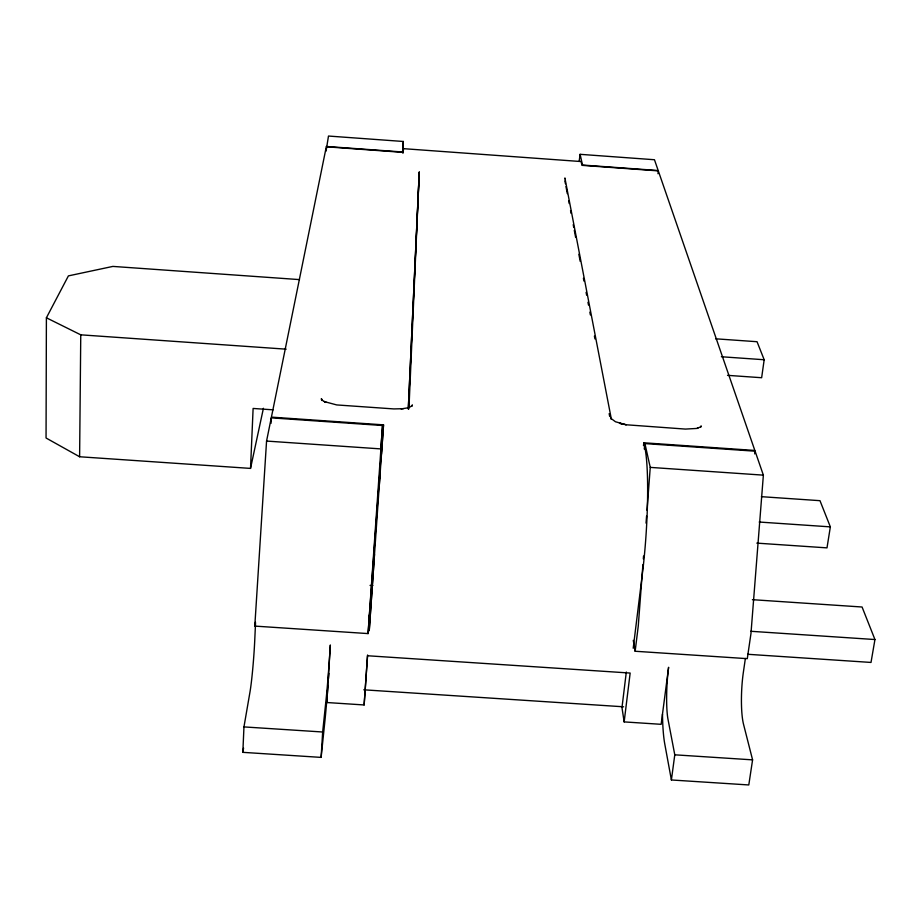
<?xml version="1.0" encoding="UTF-8"?>
<svg xmlns="http://www.w3.org/2000/svg" width="921" height="921" viewBox="0 0 921 921"><rect width="100%" height="100%" fill="white"/><g stroke="black" fill="none" stroke-linecap="round" stroke-linejoin="round"><path stroke-width="1.38" d="M299.475 279.604L112.88 266.411L68.407 275.886L46.395 317.791L46.05 438.005L79.609 456.758L250.524 468.409L263.418 408.291M79.609 456.758L80.76 334.83L46.395 317.791M564.964 178.824L564.895 177.949L611.371 419.205L610.704 418.192L615.458 421.749L626.222 424.788L619.488 423.257L623.966 424.385M250.524 468.409L253.114 408.452L273.111 409.833M328.014 685.293A67.878 1.312 -85.9 0 1 324.814 721.88L321.118 757.396L242.833 752.342L243.961 726.911L249.971 692.085A38.82 2.164 -85.6 0 0 254.76 639.991L255.52 623.252M408.936 408.866L419.274 172.054L408.302 408.878L419.274 172.054M254.795 626.096L266.56 441.067L271.269 417.858L382.537 425.514L368.066 633.59L254.795 626.096L255.508 622.078M271.016 423.349L271.269 417.858M326.069 151.102L328.486 136.043L403.329 141.477L402.558 152.782M321.118 757.396L322.661 731.999L326.322 697.07A38.774 0.748 -85.9 0 0 330.34 644.976L326.828 702.527L364.129 704.956L367.594 654.992M643.491 445.626L643.837 442.794L754.84 450.45L658.308 170.88L581.957 165.343L581.565 163.616A63.365 5.284 -85.6 0 0 579.896 161.463L403.456 148.661L403.168 153.013M369.24 617.565L369.436 614.768M364.129 704.956L367.514 655.752L630.16 673.055L624.15 721.903L661.151 724.32L668.611 667.276A38.601 5.538 -87.1 0 0 668.013 719.37L674.782 754.817L671.397 779.972L748.796 784.957L752.584 759.86L743.535 724.297A38.567 6.908 -87.4 0 1 743.374 672.215L745.377 658.446M374.49 554.292L369.229 630.781L380.12 473.095M403.444 148.695L403.179 152.379L326.299 146.796L271.419 417.132L383.527 424.857L381.49 454.237M379.291 485.505L383.527 424.857M380.661 452.902L380.868 450.035M368.066 633.59L381.421 450.611M382.537 425.514L380.834 448.907L266.56 441.067M403.329 141.477L402.569 151.988L326.368 146.462M642.904 564.619L638.253 626.096L635.145 651.251L747.288 658.665L750.96 633.59L763.371 475.144L755.093 451.186L644.919 443.6L644.263 449.034M643.33 558.897L643.549 556.031M646.035 523.151L646.577 516.002M647.014 510.28L650.249 467.384L644.919 443.6M326.828 702.527L327.128 699.707M657.985 173.724L658.308 170.88M626.315 672.031L621.974 707.616L624.15 721.903M633.211 648.246L642.547 572.309A92.227 11.271 -86.4 0 0 644.654 446.489L643.837 442.794M579.159 161.348L580.115 154.325L654.463 159.736L658.193 170.535L582.509 165.043L580.115 154.325M715.582 338.801L757.039 341.714L764.177 359.743L761.644 377.725L727.521 375.342M754.713 453.903L755.093 451.186M761.391 496.672L819.978 500.679L830.351 526.87L827 547.868L756.82 543.125M700.881 426.699L701.203 425.916L700.731 426.78C702.896 425.882 693.927 429.681 697.888 428.092M242.833 752.342L243.558 748.094M412.228 405.539L412.332 404.964L412.101 406M752.399 599.675L862.068 607.008L874.95 639.542L871.013 662.441L747.645 654.278M412.286 405.436L410.121 407.001M407.589 407.876L401.096 408.936M696.506 428.461L685.408 429.082L626.107 424.765M403.398 408.694L393.866 408.924L336.718 404.929L324.307 401.602L326.138 402.454L322.511 400.462L321.348 398.632L321.705 400.474L321.602 399.277M363.783 689.806L623.609 706.798M243.961 726.911L322.661 731.999M674.782 754.817L752.584 759.86M370.046 585.388L372.901 585.583M750.73 631.276L874.95 639.542M650.249 467.384L763.371 475.144M759.169 522.034L830.351 526.87M721.385 356.749L764.177 359.743M80.76 334.83L286.155 349.174M564.907 180.953L565.448 183.774M565.978 186.595L567.324 193.652M568.66 200.697L569.201 203.518M570.536 210.575L571.078 213.396M573.219 224.678L573.76 227.487M574.29 230.308L575.637 237.365M578.849 254.288L580.195 261.334M583.407 278.257L583.949 281.078M586.09 292.36L586.631 295.18M587.966 302.238L588.507 305.058M589.843 312.104L590.384 314.924M594.402 336.084L594.943 338.905M609.149 413.644L609.69 416.465M671.397 779.972L664.766 743.961A67.578 9.682 -87.1 0 1 662.475 714.189M633.268 640.36L635.145 651.251M328.924 673.401A67.878 1.312 -85.9 0 1 328.532 678.581"/></g></svg>
